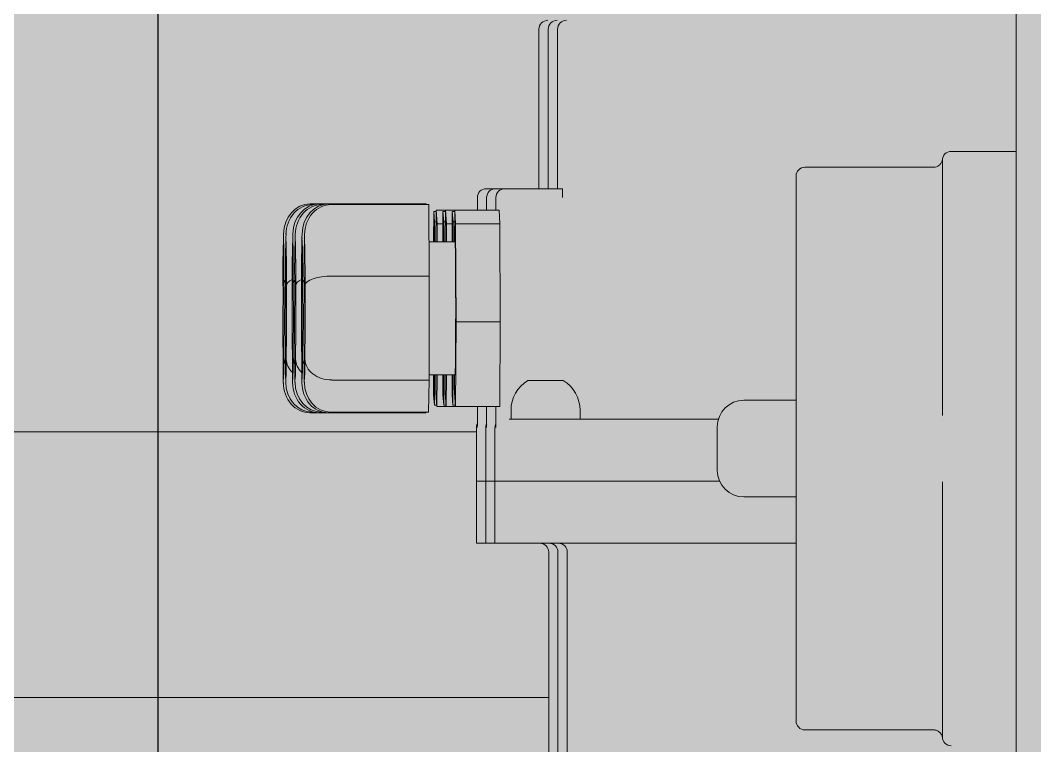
# Model space of a CAD drawing. Header units: centimetres. Extents: x 405564 to 502064, y 46284 to 60634.
# Drawn here: x 484580.83 to 484592.28, y 56733.97 to 56742.15 of the extents above; entities that cross this region are included whole.
import ezdxf

# ---------------------------------------------------------------- set-up
doc = ezdxf.new("R2010")
doc.units = ezdxf.units.CM
doc.linetypes.add('CENTERX3', pattern=[23, 15, -3, 2, -3])
doc.layers.get('0').update_dxf_attribs({"color": 8, "lineweight": 9})
doc.layers.add('0-KRCN-MİMARİ-220526', color=8, linetype='Continuous', lineweight=9)
doc.layers.add('Visible (ISO)', color=8, linetype='Continuous', lineweight=18)
doc.layers.add('AS_NOT_MIMARI', color=8, linetype='Continuous')

# ---------------------------------------------------------------- blocks, each defined once
blk = doc.blocks.new('A$Cdfb98813')
h = blk.add_hatch()
h.set_pattern_fill('ANGLE', color=256, scale=0.3)
h.set_pattern_definition([(0, (182.2423, -979.0145), (0, 2.0955), [1.524, -0.5715]), (90, (182.2423, -979.0145), (-2.0955, 1e-16), [1.524, -0.5715])])
h.paths.add_polyline_path([(1918.018, 199.001), (1545.018, 199.001), (1545.018, 300), (1515.018, 300), (1515.018, 199.001), (238.979, 199.001), (238.979, -429.5), (238.979, -658.015), (1918.018, -658.015)])
h.paths.add_polyline_path([(268.979, -429.5), (268.979, 169.001), (1888.018, 169.001), (1888.018, -628.015), (268.979, -628.015), (268.979, -453.5)], flags=16)
h.paths.add_polyline_path([(1888.018, -429.5), (268.979, -429.5), (268.979, -459.5), (1888.018, -459.5)], flags=0)
h = blk.add_hatch()
h.set_pattern_fill('ANGLE', color=256)
h.set_pattern_definition([(0, (-483849.746, -58273.935), (0, 6.985), [5.08, -1.905]), (90, (-483849.746, -58273.935), (-6.985, 4e-16), [5.08, -1.905])])
h.paths.add_polyline_path([(425.139, -15.05), (800.139, -15.05), (800.139, -100), (900, -100), (900.139, -15.05), (1700, -15.05), (1700, -100), (1800, -100), (1800.139, -15.05), (2235.139, -15.05), (2235.139, -206), (425.139, -206.05)])
at = {"linetype": 'CENTERX3', "ltscale": 10}
blk.add_line((732.639, -697.89), (732.639, 242.136), dxfattribs=at)
at = {"layer": 'Visible (ISO)'}
for p, q in [((742.321, -102.65), (742.321, -84.65)), ((736.935, -90.508), (736.935, -92.308)), ((737.04, -90.508), (737.04, -92.308)), ((737.145, -90.508), (737.145, -92.308)), ((741.588, -91.887), (742.321, -91.887)), ((741.488, -92.287), (741.488, -91.987)), ((739.937, -92.065), (741.389, -92.065)), ((739.837, -92.165), (739.837, -98.315)), ((736.34, -92.308), (736.389, -92.308)), ((736.389, -92.308), (736.445, -92.308)), ((736.445, -92.308), (736.494, -92.308)), ((736.494, -92.308), (736.55, -92.308)), ((736.55, -92.308), (736.599, -92.308)), ((736.599, -92.308), (737.099, -92.308)), ((737.099, -92.308), (737.199, -92.308)), ((741.488, -94.867), (741.488, -92.287)), ((734.458, -92.479), (734.353, -92.479)), ((734.397, -92.486), (734.381, -92.486)), ((734.563, -92.479), (734.458, -92.479)), ((734.502, -92.486), (734.486, -92.486)), ((735.663, -92.479), (734.563, -92.479)), ((735.691, -92.486), (734.591, -92.486)), ((735.663, -92.486), (735.663, -92.479)), ((735.698, -93.294), (735.691, -92.486)), ((736.24, -92.551), (736.24, -92.408)), ((736.345, -92.551), (736.345, -92.408)), ((736.45, -92.551), (736.45, -92.408)), ((735.745, -92.908), (735.747, -92.565)), ((735.747, -92.565), (735.757, -92.683)), ((735.747, -92.565), (735.775, -92.565)), ((735.773, -92.908), (735.775, -92.551)), ((735.775, -92.551), (735.785, -92.704)), ((735.775, -92.551), (735.88, -92.551)), ((735.85, -92.908), (735.852, -92.565)), ((735.852, -92.565), (735.862, -92.683)), ((735.852, -92.565), (735.88, -92.565)), ((735.878, -92.908), (735.88, -92.551)), ((735.88, -92.551), (735.89, -92.704)), ((735.88, -92.551), (735.985, -92.551)), ((735.955, -92.908), (735.957, -92.565)), ((735.957, -92.565), (735.967, -92.683)), ((735.957, -92.565), (735.985, -92.565)), ((735.983, -92.908), (735.985, -92.551)), ((735.985, -92.551), (735.995, -92.704)), ((735.985, -92.551), (736.485, -92.551)), ((736.485, -92.551), (736.495, -92.704)), ((735.757, -92.683), (735.758, -92.908)), ((735.757, -92.683), (735.774, -92.683)), ((735.785, -92.704), (735.786, -92.908)), ((735.785, -92.704), (735.851, -92.704)), ((735.862, -92.683), (735.863, -92.908)), ((735.862, -92.683), (735.879, -92.683)), ((735.89, -92.704), (735.891, -92.908)), ((735.89, -92.704), (735.956, -92.704)), ((735.967, -92.683), (735.968, -92.908)), ((735.967, -92.683), (735.984, -92.683)), ((735.995, -92.704), (735.999, -93.811)), ((735.995, -92.704), (736.495, -92.704)), ((736.495, -92.704), (736.499, -93.811)), ((734.053, -92.811), (734.052, -92.866)), ((734.081, -92.815), (734.079, -92.867)), ((734.158, -92.811), (734.156, -92.866)), ((734.185, -92.815), (734.184, -92.867)), ((734.263, -92.811), (734.261, -92.866)), ((734.29, -92.815), (734.289, -92.867)), ((735.695, -92.908), (735.989, -92.908)), ((734.047, -93.042), (734.046, -93.097)), ((734.075, -93.025), (734.074, -93.077)), ((734.152, -93.042), (734.151, -93.097)), ((734.18, -93.025), (734.179, -93.077)), ((734.257, -93.042), (734.256, -93.097)), ((734.285, -93.025), (734.284, -93.077)), ((734.046, -93.101), (734.046, -93.234)), ((734.074, -93.081), (734.073, -93.214)), ((734.151, -93.101), (734.151, -93.234)), ((734.179, -93.081), (734.178, -93.214)), ((734.256, -93.101), (734.256, -93.234)), ((734.284, -93.081), (734.283, -93.214)), ((735.698, -93.294), (734.598, -93.294)), ((735.696, -94.467), (735.698, -93.294)), ((734.045, -93.809), (734.045, -93.942)), ((734.072, -93.786), (734.072, -93.918)), ((734.15, -93.809), (734.15, -93.942)), ((734.177, -93.786), (734.177, -93.918)), ((734.255, -93.809), (734.255, -93.942)), ((734.282, -93.786), (734.282, -93.918)), ((735.999, -93.811), (735.993, -94.765)), ((735.999, -93.811), (736.499, -93.811)), ((736.499, -93.811), (736.493, -94.765)), ((734.045, -93.943), (734.046, -94.036)), ((734.072, -93.919), (734.073, -94.014)), ((734.15, -93.943), (734.151, -94.036)), ((734.177, -93.919), (734.178, -94.014)), ((734.255, -93.943), (734.256, -94.036)), ((734.282, -93.919), (734.283, -94.014)), ((734.049, -94.408), (734.05, -94.502)), ((734.076, -94.401), (734.077, -94.496)), ((734.154, -94.408), (734.155, -94.502)), ((734.181, -94.401), (734.182, -94.496)), ((734.259, -94.408), (734.26, -94.502)), ((734.286, -94.401), (734.287, -94.496)), ((735.696, -94.408), (735.989, -94.408)), ((735.746, -94.634), (735.745, -94.408)), ((735.758, -94.408), (735.755, -94.751)), ((735.773, -94.613), (735.772, -94.408)), ((735.785, -94.408), (735.783, -94.765)), ((735.85, -94.634), (735.85, -94.408)), ((735.862, -94.408), (735.86, -94.751)), ((735.878, -94.613), (735.877, -94.408)), ((735.89, -94.408), (735.888, -94.765)), ((735.955, -94.634), (735.955, -94.408)), ((735.967, -94.408), (735.965, -94.751)), ((735.983, -94.613), (735.982, -94.408)), ((735.696, -94.467), (734.596, -94.467)), ((735.687, -94.831), (735.696, -94.467)), ((737.21, -94.474), (736.81, -94.474)), ((735.755, -94.751), (735.746, -94.634)), ((735.783, -94.765), (735.773, -94.613)), ((735.86, -94.751), (735.85, -94.634)), ((735.888, -94.765), (735.878, -94.613)), ((735.965, -94.751), (735.955, -94.634)), ((735.993, -94.765), (735.983, -94.613)), ((735.755, -94.751), (735.782, -94.751)), ((735.783, -94.765), (735.888, -94.765)), ((735.86, -94.751), (735.887, -94.751)), ((735.888, -94.765), (735.993, -94.765)), ((735.965, -94.751), (735.992, -94.751)), ((735.993, -94.765), (736.493, -94.765)), ((736.24, -94.808), (736.24, -94.765)), ((736.345, -94.808), (736.345, -94.765)), ((736.45, -94.808), (736.45, -94.765)), ((739.248, -94.694), (739.837, -94.694)), ((734.454, -94.838), (734.35, -94.838)), ((734.394, -94.831), (734.377, -94.831)), ((734.559, -94.838), (734.454, -94.838)), ((734.499, -94.831), (734.482, -94.831)), ((735.659, -94.838), (734.559, -94.838)), ((735.687, -94.831), (734.587, -94.831)), ((735.659, -94.838), (735.66, -94.831)), ((736.62, -94.808), (736.62, -94.908)), ((737.4, -94.808), (737.4, -94.908)), ((736.229, -95.608), (736.229, -95.008)), ((736.334, -95.608), (736.334, -95.008)), ((736.439, -95.608), (736.439, -95.008)), ((736.6, -94.908), (736.61, -94.908)), ((737.014, -94.908), (736.61, -94.908)), ((737.014, -94.908), (738.961, -94.908)), ((738.948, -95.487), (738.948, -94.994)), ((741.488, -94.908), (741.488, -94.908)), ((728.492, -95.05), (736.229, -95.05)), ((736.229, -95.608), (736.229, -95.608)), ((736.3, -95.608), (736.229, -95.608)), ((736.229, -95.608), (736.229, -95.608)), ((736.3, -95.608), (736.229, -95.608)), ((736.229, -96.308), (736.229, -95.608)), ((736.3, -95.608), (736.3, -95.608)), ((736.334, -95.608), (736.3, -95.608)), ((736.334, -95.608), (736.334, -95.608)), ((736.405, -95.608), (736.334, -95.608)), ((736.334, -95.608), (736.334, -95.608)), ((736.405, -95.608), (736.334, -95.608)), ((736.334, -96.308), (736.334, -95.608)), ((736.405, -95.608), (736.405, -95.608)), ((736.439, -95.608), (736.405, -95.608)), ((736.439, -95.608), (736.439, -95.608)), ((736.51, -95.608), (736.439, -95.608)), ((736.439, -95.608), (736.439, -95.608)), ((736.51, -95.608), (736.439, -95.608)), ((736.439, -96.308), (736.439, -95.608)), ((736.51, -95.608), (736.51, -95.608)), ((737.015, -95.608), (736.51, -95.608)), ((738.974, -95.608), (737.015, -95.608)), ((741.488, -98.194), (741.488, -95.614)), ((739.837, -95.787), (739.248, -95.787)), ((736.229, -96.308), (736.229, -96.308)), ((736.229, -96.308), (736.3, -96.308)), ((736.3, -96.308), (736.334, -96.308)), ((736.334, -96.308), (736.334, -96.308)), ((736.334, -96.308), (736.405, -96.308)), ((736.405, -96.308), (736.439, -96.308)), ((736.439, -96.308), (736.439, -96.308)), ((736.439, -96.308), (736.51, -96.308)), ((736.51, -96.308), (737.015, -96.308)), ((737.015, -96.308), (739.837, -96.308)), ((737.045, -96.408), (737.045, -100.058)), ((737.15, -96.408), (737.15, -100.058)), ((737.255, -96.408), (737.255, -100.058)), ((725.794, -98.05), (737.045, -98.05)), ((741.488, -98.494), (741.488, -98.194)), ((739.937, -98.415), (741.389, -98.415))]:
    blk.add_line(p, q, dxfattribs=at)
for centre, radius, start, end in [((737.035, -90.508), 0.1, 90, 180), ((737.14, -90.508), 0.1, 90, 180), ((737.245, -90.508), 0.1, 90, 180), ((741.588, -91.987), 0.1, 90, 180), ((739.937, -92.165), 0.1, 90, 180), ((736.34, -92.408), 0.1, 90, 180), ((736.445, -92.408), 0.1, 90, 180), ((736.55, -92.408), 0.1, 90, 180), ((737.01, -94.808), 0.39, 120.8563, 180), ((737.01, -94.808), 0.39, 0, 59.1437), ((739.248, -94.994), 0.3, 90, 180), ((736.329, -95.008), 0.1, 152.7904, 180), ((736.434, -95.008), 0.1, 152.7904, 180), ((736.539, -95.008), 0.1, 152.7904, 180), ((739.248, -95.487), 0.3, 180, 270), ((736.945, -96.408), 0.1, 0, 90), ((737.05, -96.408), 0.1, 0, 90), ((737.155, -96.408), 0.1, 0, 90), ((739.937, -98.315), 0.1, 180, 270), ((741.588, -98.494), 0.1, 180, 270)]:
    blk.add_arc(centre, radius, start, end, dxfattribs=at)
for centre, major_axis, ratio, start_param, end_param in [((734.353, -92.819), (-0.002, -0.34), 0.881137, 3.147761, 4.718557), ((734.38, -92.825), (-0.003, -0.338), 0.886471, 3.149138, 4.719935), ((734.458, -92.819), (-0.002, -0.34), 0.881137, 3.147761, 4.718557), ((734.485, -92.825), (-0.003, -0.338), 0.886471, 3.149138, 4.719935), ((734.563, -92.819), (-0.002, -0.34), 0.881137, 3.147761, 4.718557), ((734.59, -92.825), (-0.003, -0.338), 0.886471, 3.149138, 4.719935), ((735.989, -93.658), (0, 0.75), 0.008331, 3.141593, 6.283185), ((734.346, -93.102), (0.3, -0.004), 0.752004, 3.133268, 3.158394), ((734.374, -93.083), (0.3, -0.004), 0.777691, 3.132127, 3.159586), ((734.451, -93.102), (0.3, -0.004), 0.752004, 3.133268, 3.158394), ((734.479, -93.083), (0.3, -0.004), 0.777691, 3.132127, 3.159586), ((734.556, -93.102), (0.3, -0.004), 0.752004, 3.133268, 3.158394), ((734.584, -93.083), (0.3, -0.004), 0.777691, 3.132127, 3.159586), ((734.596, -93.399), (0.3, 0.001), 0.350227, 1.560348, 3.131145), ((734.358, -93.375), (0.3, 0.001), 0.382752, 2.815094, 3.130959), ((734.386, -93.399), (0.3, 0.001), 0.350227, 2.467397, 3.131145), ((734.463, -93.375), (0.3, 0.001), 0.382752, 2.815094, 3.130959), ((734.491, -93.399), (0.3, 0.001), 0.350227, 2.467397, 3.131145), ((734.568, -93.375), (0.3, 0.001), 0.382752, 2.815094, 3.130959), ((734.345, -93.941), (0.3, 0.001), 0.382752, 3.130959, 3.14375), ((734.372, -93.917), (0.3, 0.001), 0.350227, 3.131145, 3.143513), ((734.45, -93.941), (0.3, 0.001), 0.382752, 3.130959, 3.14375), ((734.477, -93.917), (0.3, 0.001), 0.350227, 3.131145, 3.143513), ((734.555, -93.941), (0.3, 0.001), 0.382752, 3.130959, 3.14375), ((734.582, -93.917), (0.3, 0.001), 0.350227, 3.131145, 3.143513), ((734.357, -94.214), (0.3, -0.004), 0.752004, 3.158394, 3.515039), ((734.462, -94.214), (0.3, -0.004), 0.752004, 3.158394, 3.515039), ((734.567, -94.214), (0.3, -0.004), 0.752004, 3.158394, 3.515039), ((734.384, -94.233), (0.3, -0.004), 0.777691, 3.159586, 3.849092), ((734.489, -94.233), (0.3, -0.004), 0.777691, 3.159586, 3.849092), ((734.594, -94.233), (0.3, -0.004), 0.777691, 3.159586, 4.730383), ((734.35, -94.497), (0.002, 0.34), 0.881137, 1.576964, 3.147761), ((734.377, -94.492), (0.003, 0.338), 0.886471, 1.578342, 3.149138), ((734.455, -94.497), (0.002, 0.34), 0.881137, 1.576964, 3.147761), ((734.482, -94.492), (0.003, 0.338), 0.886471, 1.578342, 3.149138), ((734.56, -94.497), (0.002, 0.34), 0.881137, 1.576964, 3.147761), ((734.587, -94.492), (0.003, 0.338), 0.886471, 1.578342, 3.149138)]:
    blk.add_ellipse(centre, major_axis=major_axis, ratio=ratio, start_param=start_param, end_param=end_param, dxfattribs=at)
for points, knots in [([(741.389, -92.065), (741.4, -92.065), (741.411, -92.064), (741.431, -92.057), (741.441, -92.052), (741.458, -92.039), (741.465, -92.031), (741.477, -92.014), (741.482, -92.004), (741.487, -91.989), (741.488, -91.983), (741.488, -91.978), (741.488, -91.978), (741.489, -91.977), (741.489, -91.977), (741.489, -91.977), (741.489, -91.977), (741.489, -91.977), (741.489, -91.977), (741.489, -91.977), (741.489, -91.977), (741.489, -91.977), (741.489, -91.977), (741.489, -91.977), (741.489, -91.977), (741.489, -91.977), (741.489, -91.977), (741.489, -91.977), (741.489, -91.977), (741.489, -91.977), (741.489, -91.977), (741.489, -91.977)], [0, 0, 0, 0, 0.0323661, 0.0323661, 0.0642118, 0.0642118, 0.096076, 0.096076, 0.1279397, 0.1279397, 0.1437172, 0.1437172, 0.1445505, 0.1445505, 0.1447514, 0.1447514, 0.1448518, 0.1448518, 0.1449524, 0.1449524, 0.1451554, 0.1451554, 0.1459644, 0.1459644, 0.1475618, 0.1475618, 0.1523528, 0.1523528, 0.1667256, 0.1667256, 0.1914403, 0.1914403, 0.1914403, 0.1914403]), ([(741.489, -91.977), (741.489, -91.977), (741.489, -91.977), (741.489, -91.977), (741.489, -91.977), (741.489, -91.977), (741.489, -91.977), (741.489, -91.977), (741.489, -91.977), (741.489, -91.977), (741.489, -91.977), (741.489, -91.977)], [0.00291735, 0.00291735, 0.00291735, 0.00291735, 0.00306352, 0.00306352, 0.0045046, 0.0045046, 0.00882781, 0.00882781, 0.02179744, 0.02179744, 0.04667702, 0.04667702, 0.04667702, 0.04667702]), ([(737.199, -92.308), (737.199, -92.308), (737.199, -92.317), (737.2, -92.348), (737.2, -92.381), (737.2, -92.408)], [-0.194026, -0.194026, -0.194026, -0.194026, -0.1175628, -0.1175628, 0, 0, 0, 0]), ([(734.047, -93.062), (734.047, -93.062), (734.047, -93.062), (734.047, -93.051), (734.047, -93.04), (734.049, -92.992), (734.05, -92.959), (734.051, -92.905), (734.051, -92.885), (734.051, -92.866), (734.052, -92.863), (734.052, -92.86), (734.052, -92.86), (734.052, -92.86)], [-0.6128943, -0.6128943, -0.6128943, -0.6128943, -0.6106137, -0.6106137, -0.5483305, -0.5483305, -0.3053069, -0.3053069, -0.0622832, -0.0622832, 0, 0, 0.0022806, 0.0022806, 0.0022806, 0.0022806]), ([(734.054, -92.917), (734.054, -92.905), (734.053, -92.896), (734.053, -92.887), (734.053, -92.885), (734.053, -92.884), (734.053, -92.884), (734.053, -92.884)], [0, 0, 0, 0, 0.1071536, 0.1071536, 0.1631654, 0.1631654, 0.1720958, 0.1720958, 0.1720958, 0.1720958]), ([(734.053, -92.898), (734.053, -92.899), (734.053, -92.899), (734.054, -92.91), (734.054, -92.92), (734.055, -92.974), (734.057, -93.021), (734.058, -93.127), (734.057, -93.185), (734.057, -93.262), (734.057, -93.279), (734.057, -93.295), (734.057, -93.296), (734.057, -93.297)], [-0.6128945, -0.6128945, -0.6128945, -0.6128945, -0.610614, -0.610614, -0.5483307, -0.5483307, -0.305307, -0.305307, -0.0622832, -0.0622832, 0, 0, 0.0022806, 0.0022806, 0.0022806, 0.0022806]), ([(734.075, -93.047), (734.075, -93.046), (734.075, -93.046), (734.075, -93.036), (734.075, -93.026), (734.076, -92.98), (734.078, -92.95), (734.079, -92.9), (734.079, -92.882), (734.079, -92.867), (734.079, -92.864), (734.079, -92.861), (734.079, -92.861), (734.079, -92.861)], [-0.6128941, -0.6128941, -0.6128941, -0.6128941, -0.6106136, -0.6106136, -0.5483304, -0.5483304, -0.3053068, -0.3053068, -0.0622832, -0.0622832, 0, 0, 0.0022806, 0.0022806, 0.0022806, 0.0022806]), ([(734.081, -92.925), (734.081, -92.911), (734.081, -92.9), (734.08, -92.887), (734.08, -92.884), (734.08, -92.884)], [0, 0, 0, 0, 0.1151857, 0.1151857, 0.1927233, 0.1927233, 0.1927233, 0.1927233]), ([(734.081, -92.906), (734.081, -92.906), (734.081, -92.907), (734.081, -92.918), (734.082, -92.929), (734.083, -92.985), (734.084, -93.035), (734.085, -93.144), (734.085, -93.204), (734.085, -93.283), (734.085, -93.299), (734.085, -93.317), (734.085, -93.317), (734.085, -93.318)], [-0.612894, -0.612894, -0.612894, -0.612894, -0.6106135, -0.6106135, -0.5483303, -0.5483303, -0.3053067, -0.3053067, -0.0622832, -0.0622832, 0, 0, 0.0022806, 0.0022806, 0.0022806, 0.0022806]), ([(734.152, -93.062), (734.152, -93.062), (734.152, -93.062), (734.152, -93.051), (734.152, -93.04), (734.154, -92.992), (734.155, -92.959), (734.156, -92.905), (734.156, -92.885), (734.156, -92.866), (734.157, -92.863), (734.157, -92.86), (734.157, -92.86), (734.157, -92.86)], [-0.6128943, -0.6128943, -0.6128943, -0.6128943, -0.6106137, -0.6106137, -0.5483305, -0.5483305, -0.3053069, -0.3053069, -0.0622832, -0.0622832, 0, 0, 0.0022806, 0.0022806, 0.0022806, 0.0022806]), ([(734.159, -92.917), (734.159, -92.905), (734.158, -92.896), (734.158, -92.887), (734.158, -92.885), (734.158, -92.884), (734.158, -92.884), (734.158, -92.884)], [0, 0, 0, 0, 0.1071536, 0.1071536, 0.1631654, 0.1631654, 0.1720958, 0.1720958, 0.1720958, 0.1720958]), ([(734.158, -92.898), (734.158, -92.899), (734.158, -92.899), (734.159, -92.91), (734.159, -92.92), (734.16, -92.974), (734.162, -93.021), (734.163, -93.127), (734.162, -93.185), (734.162, -93.262), (734.162, -93.279), (734.162, -93.295), (734.162, -93.296), (734.162, -93.297)], [-0.6128945, -0.6128945, -0.6128945, -0.6128945, -0.610614, -0.610614, -0.5483308, -0.5483308, -0.305307, -0.305307, -0.0622832, -0.0622832, 0, 0, 0.0022806, 0.0022806, 0.0022806, 0.0022806]), ([(734.18, -93.047), (734.18, -93.046), (734.18, -93.046), (734.18, -93.036), (734.18, -93.026), (734.181, -92.98), (734.183, -92.95), (734.184, -92.9), (734.184, -92.882), (734.184, -92.867), (734.184, -92.864), (734.184, -92.861), (734.184, -92.861), (734.184, -92.861)], [-0.6128941, -0.6128941, -0.6128941, -0.6128941, -0.6106136, -0.6106136, -0.5483304, -0.5483304, -0.3053068, -0.3053068, -0.0622832, -0.0622832, 0, 0, 0.0022806, 0.0022806, 0.0022806, 0.0022806]), ([(734.186, -92.925), (734.186, -92.911), (734.186, -92.9), (734.185, -92.887), (734.185, -92.884), (734.185, -92.884)], [0, 0, 0, 0, 0.1151857, 0.1151857, 0.1927233, 0.1927233, 0.1927233, 0.1927233]), ([(734.186, -92.906), (734.186, -92.906), (734.186, -92.907), (734.186, -92.918), (734.187, -92.929), (734.188, -92.985), (734.189, -93.035), (734.19, -93.144), (734.19, -93.204), (734.19, -93.283), (734.19, -93.299), (734.19, -93.317), (734.19, -93.317), (734.19, -93.318)], [-0.6128943, -0.6128943, -0.6128943, -0.6128943, -0.6106138, -0.6106138, -0.5483306, -0.5483306, -0.3053069, -0.3053069, -0.0622832, -0.0622832, 0, 0, 0.0022806, 0.0022806, 0.0022806, 0.0022806]), ([(734.257, -93.062), (734.257, -93.062), (734.257, -93.062), (734.257, -93.051), (734.257, -93.04), (734.259, -92.992), (734.26, -92.959), (734.261, -92.905), (734.261, -92.885), (734.261, -92.866), (734.262, -92.863), (734.262, -92.86), (734.262, -92.86), (734.262, -92.86)], [-0.6128943, -0.6128943, -0.6128943, -0.6128943, -0.6106137, -0.6106137, -0.5483305, -0.5483305, -0.3053069, -0.3053069, -0.0622832, -0.0622832, 0, 0, 0.0022806, 0.0022806, 0.0022806, 0.0022806]), ([(734.264, -92.917), (734.263, -92.905), (734.263, -92.896), (734.263, -92.887), (734.263, -92.885), (734.263, -92.884), (734.263, -92.884), (734.263, -92.884)], [0, 0, 0, 0, 0.1071536, 0.1071536, 0.1631654, 0.1631654, 0.1720958, 0.1720958, 0.1720958, 0.1720958]), ([(734.263, -92.898), (734.263, -92.899), (734.263, -92.899), (734.264, -92.91), (734.264, -92.92), (734.265, -92.974), (734.267, -93.021), (734.268, -93.127), (734.267, -93.185), (734.267, -93.262), (734.267, -93.279), (734.267, -93.295), (734.267, -93.296), (734.267, -93.297)], [-0.6128945, -0.6128945, -0.6128945, -0.6128945, -0.610614, -0.610614, -0.5483308, -0.5483308, -0.305307, -0.305307, -0.0622832, -0.0622832, 0, 0, 0.0022806, 0.0022806, 0.0022806, 0.0022806]), ([(734.285, -93.047), (734.285, -93.046), (734.285, -93.046), (734.285, -93.036), (734.285, -93.026), (734.286, -92.98), (734.288, -92.95), (734.289, -92.9), (734.289, -92.882), (734.289, -92.867), (734.289, -92.864), (734.289, -92.861), (734.289, -92.861), (734.289, -92.861)], [-0.6128941, -0.6128941, -0.6128941, -0.6128941, -0.6106136, -0.6106136, -0.5483304, -0.5483304, -0.3053068, -0.3053068, -0.0622832, -0.0622832, 0, 0, 0.0022806, 0.0022806, 0.0022806, 0.0022806]), ([(734.291, -92.925), (734.291, -92.911), (734.291, -92.9), (734.29, -92.887), (734.29, -92.884), (734.29, -92.884)], [0, 0, 0, 0, 0.1151857, 0.1151857, 0.1927233, 0.1927233, 0.1927233, 0.1927233]), ([(734.291, -92.906), (734.291, -92.906), (734.291, -92.907), (734.291, -92.918), (734.291, -92.929), (734.293, -92.985), (734.294, -93.035), (734.295, -93.144), (734.295, -93.204), (734.295, -93.283), (734.295, -93.299), (734.295, -93.317), (734.295, -93.317), (734.295, -93.318)], [-0.612894, -0.612894, -0.612894, -0.612894, -0.6106135, -0.6106135, -0.5483303, -0.5483303, -0.3053067, -0.3053067, -0.0622832, -0.0622832, 0, 0, 0.0022806, 0.0022806, 0.0022806, 0.0022806]), ([(734.046, -93.221), (734.046, -93.222), (734.046, -93.223), (734.046, -93.243), (734.046, -93.262), (734.046, -93.358), (734.047, -93.436), (734.047, -93.596), (734.046, -93.677), (734.045, -93.779), (734.045, -93.799), (734.045, -93.821), (734.045, -93.822), (734.045, -93.822)], [-0.0022806, -0.0022806, -0.0022806, -0.0022806, 0, 0, 0.0622832, 0.0622832, 0.3053068, 0.3053068, 0.5483305, 0.5483305, 0.6106137, 0.6106137, 0.6128942, 0.6128942, 0.6128942, 0.6128942]), ([(734.073, -93.202), (734.073, -93.202), (734.073, -93.203), (734.073, -93.223), (734.073, -93.242), (734.074, -93.337), (734.074, -93.414), (734.074, -93.573), (734.073, -93.654), (734.072, -93.755), (734.072, -93.776), (734.072, -93.798), (734.072, -93.798), (734.072, -93.799)], [-0.0022806, -0.0022806, -0.0022806, -0.0022806, 0, 0, 0.0622832, 0.0622832, 0.305307, 0.305307, 0.5483308, 0.5483308, 0.610614, 0.610614, 0.6128946, 0.6128946, 0.6128946, 0.6128946]), ([(734.151, -93.221), (734.151, -93.222), (734.151, -93.223), (734.151, -93.243), (734.151, -93.262), (734.151, -93.358), (734.152, -93.436), (734.151, -93.596), (734.151, -93.677), (734.15, -93.779), (734.15, -93.799), (734.15, -93.821), (734.15, -93.822), (734.15, -93.822)], [-0.0022806, -0.0022806, -0.0022806, -0.0022806, 0, 0, 0.0622832, 0.0622832, 0.3053068, 0.3053068, 0.5483305, 0.5483305, 0.6106137, 0.6106137, 0.6128942, 0.6128942, 0.6128942, 0.6128942]), ([(734.178, -93.202), (734.178, -93.202), (734.178, -93.203), (734.178, -93.223), (734.178, -93.242), (734.179, -93.337), (734.179, -93.414), (734.179, -93.573), (734.178, -93.654), (734.177, -93.755), (734.177, -93.776), (734.177, -93.798), (734.177, -93.798), (734.177, -93.799)], [-0.0022806, -0.0022806, -0.0022806, -0.0022806, 0, 0, 0.0622832, 0.0622832, 0.305307, 0.305307, 0.5483308, 0.5483308, 0.610614, 0.610614, 0.6128946, 0.6128946, 0.6128946, 0.6128946]), ([(734.256, -93.221), (734.256, -93.222), (734.256, -93.223), (734.256, -93.243), (734.256, -93.262), (734.256, -93.358), (734.257, -93.436), (734.256, -93.596), (734.256, -93.677), (734.255, -93.779), (734.255, -93.799), (734.255, -93.821), (734.255, -93.822), (734.255, -93.822)], [-0.0022806, -0.0022806, -0.0022806, -0.0022806, 0, 0, 0.0622832, 0.0622832, 0.305307, 0.305307, 0.5483308, 0.5483308, 0.610614, 0.610614, 0.6128945, 0.6128945, 0.6128945, 0.6128945]), ([(734.283, -93.202), (734.283, -93.202), (734.283, -93.203), (734.283, -93.223), (734.283, -93.242), (734.284, -93.337), (734.284, -93.414), (734.284, -93.573), (734.283, -93.654), (734.282, -93.755), (734.282, -93.776), (734.282, -93.798), (734.282, -93.798), (734.282, -93.799)], [-0.0022806, -0.0022806, -0.0022806, -0.0022806, 0, 0, 0.0622832, 0.0622832, 0.305307, 0.305307, 0.5483308, 0.5483308, 0.610614, 0.610614, 0.6128946, 0.6128946, 0.6128946, 0.6128946]), ([(734.057, -94.095), (734.057, -94.095), (734.057, -94.094), (734.057, -94.074), (734.057, -94.055), (734.058, -93.959), (734.059, -93.88), (734.059, -93.721), (734.059, -93.64), (734.058, -93.538), (734.058, -93.517), (734.058, -93.496), (734.058, -93.495), (734.058, -93.494)], [-0.0022806, -0.0022806, -0.0022806, -0.0022806, 0, 0, 0.0622832, 0.0622832, 0.3053069, 0.3053069, 0.5483307, 0.5483307, 0.6106139, 0.6106139, 0.6128944, 0.6128944, 0.6128944, 0.6128944]), ([(734.084, -94.115), (734.084, -94.114), (734.084, -94.114), (734.084, -94.094), (734.085, -94.075), (734.085, -93.98), (734.087, -93.902), (734.087, -93.743), (734.086, -93.663), (734.086, -93.561), (734.085, -93.541), (734.085, -93.519), (734.085, -93.518), (734.085, -93.518)], [-0.0022806, -0.0022806, -0.0022806, -0.0022806, 0, 0, 0.0622832, 0.0622832, 0.3053069, 0.3053069, 0.5483306, 0.5483306, 0.6106138, 0.6106138, 0.6128944, 0.6128944, 0.6128944, 0.6128944]), ([(734.162, -94.095), (734.162, -94.095), (734.162, -94.094), (734.162, -94.074), (734.162, -94.055), (734.163, -93.959), (734.164, -93.88), (734.164, -93.721), (734.164, -93.64), (734.163, -93.538), (734.163, -93.517), (734.163, -93.496), (734.163, -93.495), (734.163, -93.494)], [-0.0022806, -0.0022806, -0.0022806, -0.0022806, 0, 0, 0.0622832, 0.0622832, 0.3053069, 0.3053069, 0.5483307, 0.5483307, 0.6106139, 0.6106139, 0.6128944, 0.6128944, 0.6128944, 0.6128944]), ([(734.189, -94.115), (734.189, -94.114), (734.189, -94.114), (734.189, -94.094), (734.19, -94.075), (734.19, -93.98), (734.192, -93.902), (734.192, -93.743), (734.191, -93.663), (734.19, -93.561), (734.19, -93.541), (734.19, -93.519), (734.19, -93.518), (734.19, -93.518)], [-0.0022806, -0.0022806, -0.0022806, -0.0022806, 0, 0, 0.0622832, 0.0622832, 0.3053069, 0.3053069, 0.5483306, 0.5483306, 0.6106138, 0.6106138, 0.6128944, 0.6128944, 0.6128944, 0.6128944]), ([(734.267, -94.095), (734.267, -94.095), (734.267, -94.094), (734.267, -94.074), (734.267, -94.055), (734.268, -93.959), (734.269, -93.88), (734.269, -93.721), (734.269, -93.64), (734.268, -93.538), (734.268, -93.517), (734.268, -93.496), (734.268, -93.495), (734.268, -93.494)], [-0.0022806, -0.0022806, -0.0022806, -0.0022806, 0, 0, 0.0622832, 0.0622832, 0.3053069, 0.3053069, 0.5483307, 0.5483307, 0.6106139, 0.6106139, 0.6128944, 0.6128944, 0.6128944, 0.6128944]), ([(734.294, -94.115), (734.294, -94.114), (734.294, -94.114), (734.294, -94.094), (734.295, -94.075), (734.295, -93.98), (734.296, -93.902), (734.297, -93.743), (734.296, -93.663), (734.295, -93.561), (734.295, -93.541), (734.295, -93.519), (734.295, -93.518), (734.295, -93.518)], [-0.0022806, -0.0022806, -0.0022806, -0.0022806, 0, 0, 0.0622832, 0.0622832, 0.3053069, 0.3053069, 0.5483306, 0.5483306, 0.6106138, 0.6106138, 0.6128944, 0.6128944, 0.6128944, 0.6128944]), ([(734.045, -94.02), (734.045, -94.021), (734.045, -94.021), (734.046, -94.038), (734.046, -94.054), (734.047, -94.132), (734.048, -94.189), (734.049, -94.295), (734.049, -94.343), (734.049, -94.397), (734.049, -94.407), (734.049, -94.418), (734.049, -94.418), (734.049, -94.419)], [-0.0022806, -0.0022806, -0.0022806, -0.0022806, 0, 0, 0.0622832, 0.0622832, 0.3053069, 0.3053069, 0.5483307, 0.5483307, 0.6106139, 0.6106139, 0.6128944, 0.6128944, 0.6128944, 0.6128944]), ([(734.073, -93.999), (734.073, -93.999), (734.073, -94), (734.073, -94.017), (734.073, -94.034), (734.074, -94.113), (734.076, -94.172), (734.077, -94.282), (734.076, -94.332), (734.076, -94.388), (734.076, -94.399), (734.077, -94.41), (734.077, -94.41), (734.077, -94.411)], [-0.0022806, -0.0022806, -0.0022806, -0.0022806, 0, 0, 0.0622832, 0.0622832, 0.305307, 0.305307, 0.5483308, 0.5483308, 0.6106141, 0.6106141, 0.6128946, 0.6128946, 0.6128946, 0.6128946]), ([(734.15, -94.02), (734.15, -94.021), (734.15, -94.021), (734.151, -94.038), (734.151, -94.054), (734.152, -94.132), (734.153, -94.189), (734.154, -94.295), (734.154, -94.343), (734.154, -94.397), (734.154, -94.407), (734.154, -94.418), (734.154, -94.418), (734.154, -94.419)], [-0.0022806, -0.0022806, -0.0022806, -0.0022806, 0, 0, 0.0622832, 0.0622832, 0.3053071, 0.3053071, 0.548331, 0.548331, 0.6106142, 0.6106142, 0.6128947, 0.6128947, 0.6128947, 0.6128947]), ([(734.178, -93.999), (734.178, -93.999), (734.178, -94), (734.178, -94.017), (734.178, -94.034), (734.179, -94.113), (734.181, -94.172), (734.182, -94.282), (734.181, -94.332), (734.181, -94.388), (734.181, -94.399), (734.182, -94.41), (734.182, -94.41), (734.182, -94.411)], [-0.0022806, -0.0022806, -0.0022806, -0.0022806, 0, 0, 0.0622832, 0.0622832, 0.3053069, 0.3053069, 0.5483306, 0.5483306, 0.6106138, 0.6106138, 0.6128943, 0.6128943, 0.6128943, 0.6128943]), ([(734.255, -94.02), (734.255, -94.021), (734.255, -94.021), (734.256, -94.038), (734.256, -94.054), (734.257, -94.132), (734.258, -94.189), (734.259, -94.295), (734.259, -94.343), (734.259, -94.397), (734.259, -94.407), (734.259, -94.418), (734.259, -94.418), (734.259, -94.419)], [-0.0022806, -0.0022806, -0.0022806, -0.0022806, 0, 0, 0.0622832, 0.0622832, 0.3053069, 0.3053069, 0.5483307, 0.5483307, 0.6106139, 0.6106139, 0.6128944, 0.6128944, 0.6128944, 0.6128944]), ([(734.283, -93.999), (734.283, -93.999), (734.283, -94), (734.283, -94.017), (734.283, -94.034), (734.284, -94.113), (734.286, -94.172), (734.287, -94.282), (734.286, -94.332), (734.286, -94.388), (734.286, -94.399), (734.287, -94.41), (734.287, -94.41), (734.287, -94.411)], [-0.0022806, -0.0022806, -0.0022806, -0.0022806, 0, 0, 0.0622832, 0.0622832, 0.305307, 0.305307, 0.5483309, 0.5483309, 0.6106141, 0.6106141, 0.6128946, 0.6128946, 0.6128946, 0.6128946]), ([(734.051, -94.457), (734.051, -94.457), (734.051, -94.457), (734.051, -94.454), (734.051, -94.451), (734.053, -94.432), (734.054, -94.411), (734.056, -94.357), (734.055, -94.325), (734.056, -94.276), (734.056, -94.266), (734.056, -94.255), (734.056, -94.255), (734.056, -94.254)], [-0.0022806, -0.0022806, -0.0022806, -0.0022806, 0, 0, 0.0622832, 0.0622832, 0.3053069, 0.3053069, 0.5483306, 0.5483306, 0.6106138, 0.6106138, 0.6128944, 0.6128944, 0.6128944, 0.6128944]), ([(734.078, -94.456), (734.078, -94.455), (734.078, -94.455), (734.079, -94.453), (734.079, -94.45), (734.08, -94.435), (734.082, -94.416), (734.083, -94.367), (734.083, -94.336), (734.083, -94.291), (734.083, -94.281), (734.083, -94.271), (734.083, -94.27), (734.083, -94.27)], [-0.0022806, -0.0022806, -0.0022806, -0.0022806, 0, 0, 0.0622832, 0.0622832, 0.3053068, 0.3053068, 0.5483305, 0.5483305, 0.6106137, 0.6106137, 0.6128942, 0.6128942, 0.6128942, 0.6128942]), ([(734.156, -94.457), (734.156, -94.457), (734.156, -94.457), (734.156, -94.454), (734.156, -94.451), (734.158, -94.432), (734.159, -94.411), (734.161, -94.357), (734.16, -94.325), (734.161, -94.276), (734.161, -94.266), (734.161, -94.255), (734.161, -94.255), (734.161, -94.254)], [-0.0022806, -0.0022806, -0.0022806, -0.0022806, 0, 0, 0.0622832, 0.0622832, 0.3053071, 0.3053071, 0.5483309, 0.5483309, 0.6106141, 0.6106141, 0.6128947, 0.6128947, 0.6128947, 0.6128947]), ([(734.183, -94.456), (734.183, -94.455), (734.183, -94.455), (734.183, -94.453), (734.184, -94.45), (734.185, -94.435), (734.187, -94.416), (734.188, -94.367), (734.188, -94.336), (734.188, -94.291), (734.188, -94.281), (734.188, -94.271), (734.188, -94.27), (734.188, -94.27)], [-0.0022806, -0.0022806, -0.0022806, -0.0022806, 0, 0, 0.0622832, 0.0622832, 0.3053067, 0.3053067, 0.5483302, 0.5483302, 0.6106134, 0.6106134, 0.6128939, 0.6128939, 0.6128939, 0.6128939]), ([(734.261, -94.457), (734.261, -94.457), (734.261, -94.457), (734.261, -94.454), (734.261, -94.451), (734.263, -94.432), (734.264, -94.411), (734.266, -94.357), (734.265, -94.325), (734.266, -94.276), (734.266, -94.266), (734.266, -94.255), (734.266, -94.255), (734.266, -94.254)], [-0.0022806, -0.0022806, -0.0022806, -0.0022806, 0, 0, 0.0622832, 0.0622832, 0.3053069, 0.3053069, 0.5483306, 0.5483306, 0.6106138, 0.6106138, 0.6128944, 0.6128944, 0.6128944, 0.6128944]), ([(734.288, -94.456), (734.288, -94.455), (734.288, -94.455), (734.288, -94.453), (734.289, -94.45), (734.29, -94.435), (734.292, -94.416), (734.293, -94.367), (734.293, -94.336), (734.293, -94.291), (734.293, -94.281), (734.293, -94.271), (734.293, -94.27), (734.293, -94.27)], [-0.0022806, -0.0022806, -0.0022806, -0.0022806, 0, 0, 0.0622832, 0.0622832, 0.305307, 0.305307, 0.5483308, 0.5483308, 0.610614, 0.610614, 0.6128945, 0.6128945, 0.6128945, 0.6128945]), ([(736.239, -95.001), (736.239, -95.001), (736.239, -95), (736.239, -94.998), (736.239, -94.995), (736.24, -94.987), (736.24, -94.979), (736.24, -94.959), (736.24, -94.945), (736.24, -94.913), (736.24, -94.895), (736.24, -94.854), (736.24, -94.831), (736.24, -94.808)], [0.1657536, 0.1657536, 0.1657536, 0.1657536, 0.1799379, 0.1799379, 0.2084468, 0.2084468, 0.2559441, 0.2559441, 0.3148536, 0.3148536, 0.3770022, 0.3770022, 0.4446661, 0.4446661, 0.4446661, 0.4446661]), ([(736.344, -95.001), (736.344, -95.001), (736.344, -95), (736.344, -94.998), (736.344, -94.995), (736.345, -94.987), (736.345, -94.979), (736.345, -94.959), (736.345, -94.945), (736.345, -94.913), (736.345, -94.895), (736.345, -94.854), (736.345, -94.831), (736.345, -94.808)], [0.1657536, 0.1657536, 0.1657536, 0.1657536, 0.1799379, 0.1799379, 0.2084468, 0.2084468, 0.2559441, 0.2559441, 0.3148536, 0.3148536, 0.3770022, 0.3770022, 0.4446661, 0.4446661, 0.4446661, 0.4446661]), ([(736.449, -95.001), (736.449, -95.001), (736.449, -95), (736.449, -94.998), (736.449, -94.995), (736.449, -94.987), (736.45, -94.979), (736.45, -94.959), (736.45, -94.945), (736.45, -94.913), (736.45, -94.895), (736.45, -94.854), (736.45, -94.831), (736.45, -94.808)], [0.1657536, 0.1657536, 0.1657536, 0.1657536, 0.1799379, 0.1799379, 0.2084468, 0.2084468, 0.2559441, 0.2559441, 0.3148536, 0.3148536, 0.3770022, 0.3770022, 0.4446661, 0.4446661, 0.4446661, 0.4446661]), ([(741.489, -98.504), (741.489, -98.504), (741.489, -98.504), (741.489, -98.504), (741.489, -98.504), (741.489, -98.504), (741.489, -98.504), (741.489, -98.504), (741.489, -98.504), (741.489, -98.504), (741.489, -98.504), (741.489, -98.504), (741.489, -98.504), (741.489, -98.504), (741.489, -98.504), (741.489, -98.504), (741.489, -98.504), (741.489, -98.504), (741.489, -98.504), (741.488, -98.503), (741.488, -98.502), (741.487, -98.49), (741.483, -98.478), (741.471, -98.457), (741.464, -98.448), (741.447, -98.433), (741.437, -98.427), (741.415, -98.418), (741.402, -98.415), (741.389, -98.415)], [0.0463888, 0.0463888, 0.0463888, 0.0463888, 0.0871558, 0.0871558, 0.0907416, 0.0907416, 0.091831, 0.091831, 0.0923759, 0.0923759, 0.0926487, 0.0926487, 0.0927852, 0.0927852, 0.0929226, 0.0929226, 0.0930608, 0.0930608, 0.0933389, 0.0933389, 0.0955428, 0.0955428, 0.1309647, 0.1309647, 0.1663851, 0.1663851, 0.199682, 0.199682, 0.2376338, 0.2376338, 0.2376338, 0.2376338])]:
    blk.add_open_spline(points, degree=3, knots=knots, dxfattribs=at)
for points in [[(734.058, -93.508), (734.058, -93.43), (734.058, -93.354), (734.057, -93.285)], [(734.163, -93.508), (734.163, -93.43), (734.163, -93.354), (734.162, -93.285)], [(734.268, -93.508), (734.268, -93.43), (734.268, -93.354), (734.267, -93.285)], [(734.085, -93.531), (734.085, -93.453), (734.085, -93.377), (734.085, -93.306)], [(734.19, -93.531), (734.19, -93.453), (734.19, -93.377), (734.19, -93.306)], [(734.295, -93.531), (734.295, -93.453), (734.295, -93.377), (734.295, -93.306)], [(734.056, -94.265), (734.056, -94.212), (734.057, -94.15), (734.057, -94.081)], [(734.083, -94.28), (734.084, -94.23), (734.084, -94.168), (734.084, -94.101)], [(734.161, -94.265), (734.161, -94.212), (734.162, -94.15), (734.162, -94.081)], [(734.188, -94.28), (734.189, -94.23), (734.189, -94.168), (734.189, -94.101)], [(734.266, -94.265), (734.266, -94.212), (734.267, -94.15), (734.267, -94.081)], [(734.293, -94.28), (734.294, -94.23), (734.294, -94.168), (734.294, -94.101)]]:
    blk.add_open_spline(points, degree=3, dxfattribs=at)
blk = doc.blocks.new('A$C6A10306C')
at = {"layer": 'AS_NOT_MIMARI'}
blk.add_blockref('A$Cdfb98813', (13285.68, -3801.454), dxfattribs=at)

msp = doc.modelspace()

# ---------------------------------------------------------------- block references
at = {"layer": '0-KRCN-MİMARİ-220526'}
msp.add_blockref('A$C6A10306C', (470564.066, 60634.016), dxfattribs=at)

doc.saveas('drawing.dxf')
